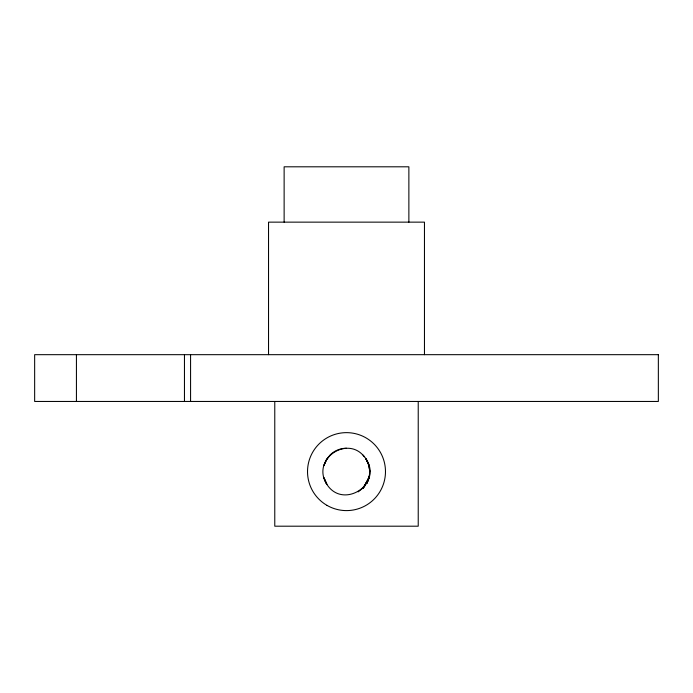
<?xml version="1.0" encoding="UTF-8"?>
<svg xmlns="http://www.w3.org/2000/svg" width="693" height="693" viewBox="0 0 693 693"><rect width="100%" height="100%" fill="white"/><g stroke="black" fill="none" stroke-linecap="round" stroke-linejoin="round"><path stroke-width="1.04" d="M363.037 455.084C388.227 482.874 339.414 514.154 324.463 479.825C315.237 456.323 348.605 436.269 364.336 456.774M369.889 471.621L368.407 463.912L365.991 458.931C370.409 466.363 371.032 475.701 366.753 483.316L369.23 476.654L366.753 483.316L369.04 477.676L369.594 473.856M328.811 456.583L326.247 459.927L323.908 465.566L327.009 458.931L329.963 455.084A23.389 23.389 0 0 1 346.5 448.232M367.801 480.24L369.04 477.676L367.628 481.228M367.515 480.994L369.04 477.676M364.665 486.036L368.373 478.75L363.037 488.158L365.497 485.013M365.28 484.572L368.373 478.75M363.037 488.158L366.952 481.886M358.194 491.874L364.016 487.144M324.679 479.868L326.247 483.316L323.908 477.676L327.009 484.312M365.991 458.931L369.092 465.566L368.581 464.734M424.462 354.677L424.462 222.141L268.537 222.141L268.537 354.677M418.226 401.455L418.226 526.195L274.774 526.195L274.774 401.455M408.87 222.141L408.87 166.805L284.13 166.805L284.13 222.141M190.575 354.677L190.575 401.455M184.459 354.677L184.459 401.455M76.429 354.677L76.429 401.455M658.35 354.677L34.65 354.677L34.65 401.455L658.35 401.455L658.35 354.677M327.009 505.379A38.981 38.981 0 0 0 385.481 471.621A38.981 38.981 0 0 0 327.009 437.863A38.981 38.981 0 0 0 327.009 505.379"/></g></svg>
